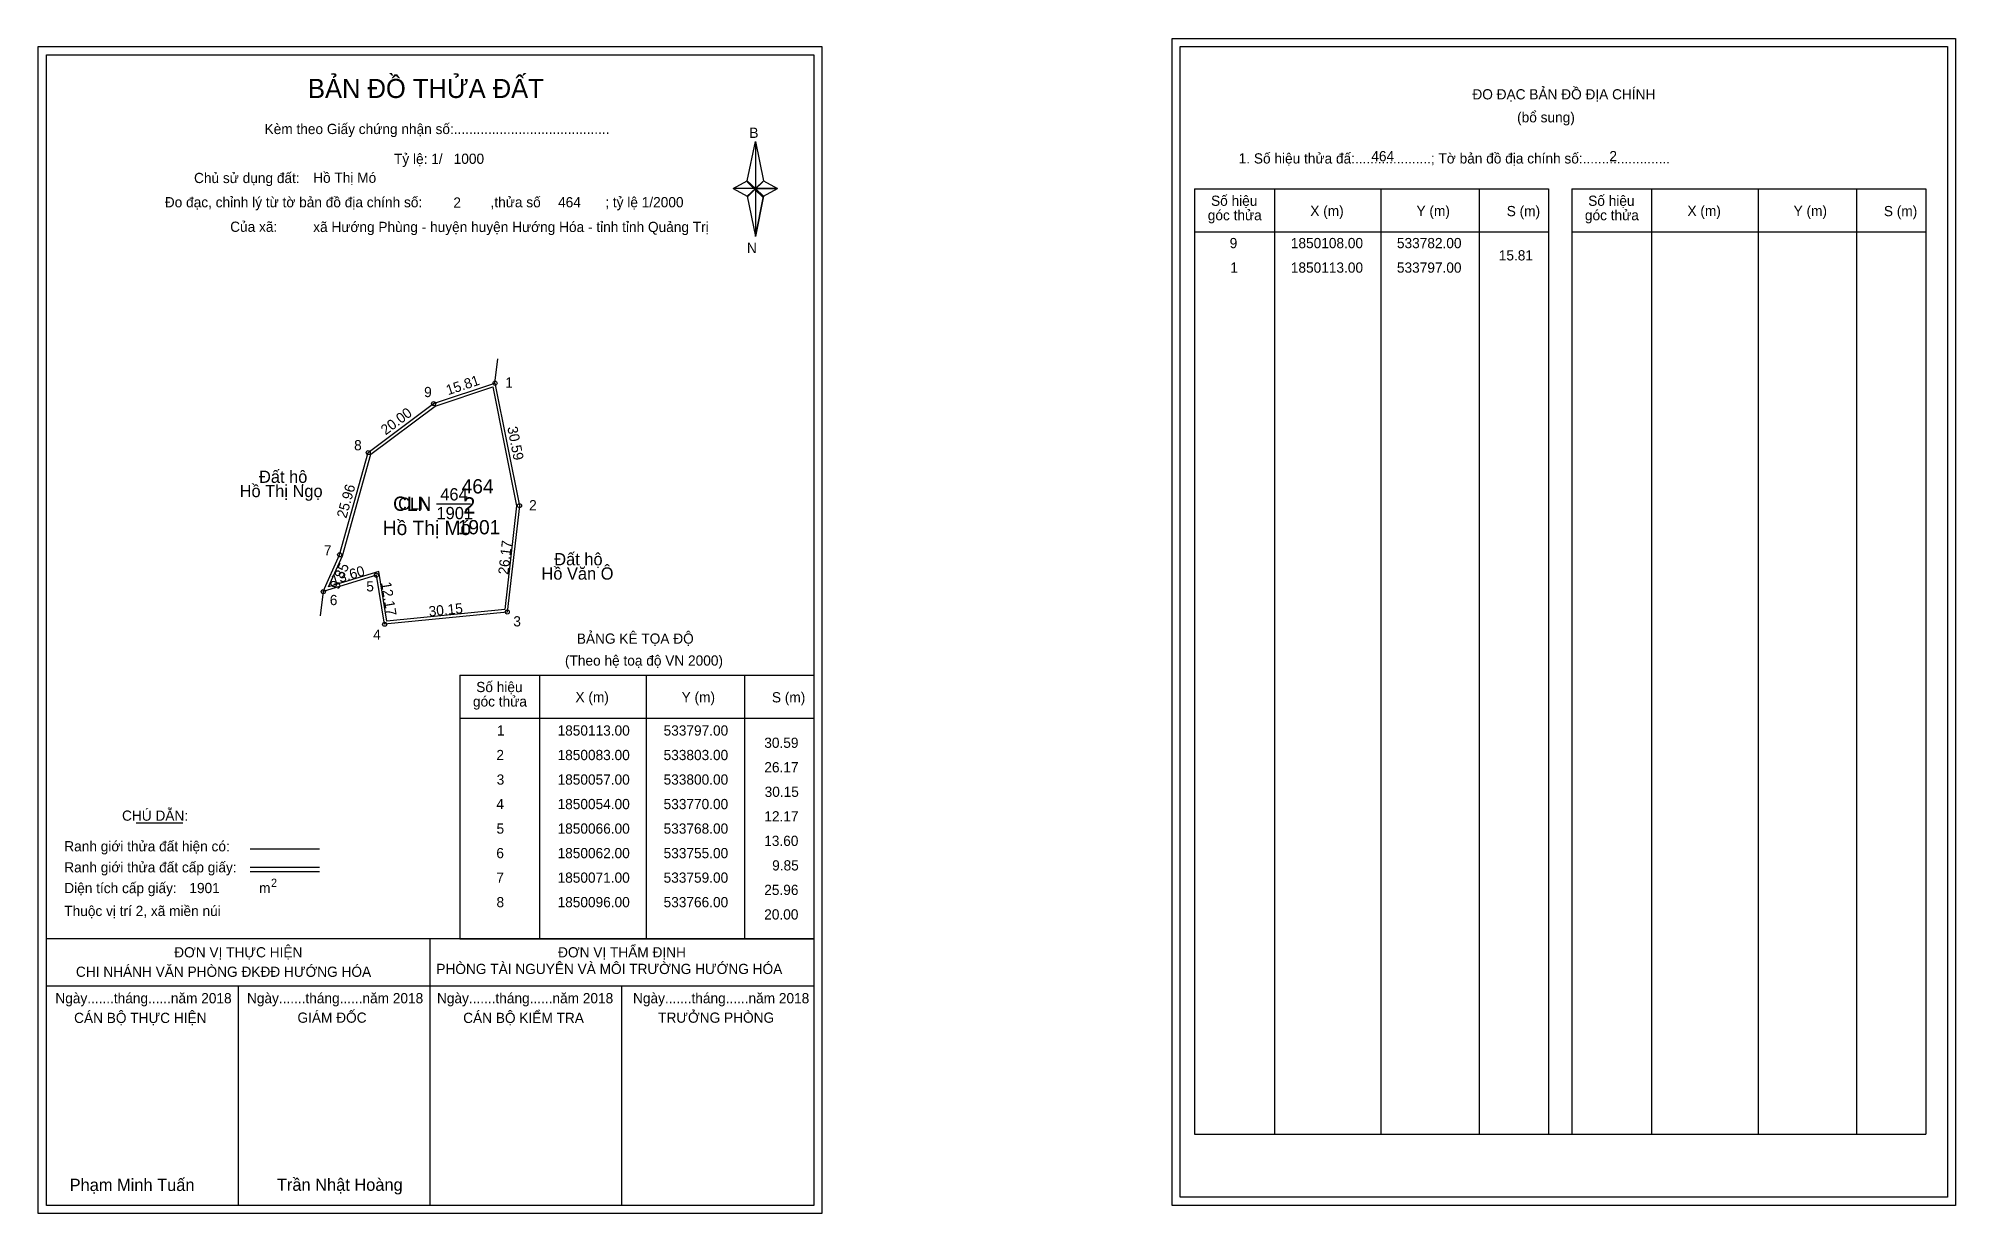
# Model space of a CAD drawing. Extents: x 533685 to 534154, y 1849910 to 1850197.
import ezdxf

# ---------------------------------------------------------------- set-up
doc = ezdxf.new("R2010")
doc.units = 0
for name, color, linetype in [('Level 1', 7, 'Continuous'), ('Level 10', 7, 'Continuous'), ('Level 11', 7, 'Continuous'), ('Level 13', 7, 'Continuous'), ('Level 2', 7, 'Continuous'), ('Level 27', 7, 'Continuous'), ('Level 3', 7, 'Continuous'), ('Level 36', 7, 'Continuous'), ('Level 4', 7, 'Continuous'), ('Level 49', 7, 'Continuous'), ('Level 5', 7, 'Continuous'), ('Level 53', 7, 'Continuous'), ('Level 55', 7, 'Continuous'), ('Level 6', 7, 'Continuous'), ('Level 63', 7, 'Continuous'), ('Level 7', 7, 'Continuous'), ('Level 9', 7, 'Continuous')]:
    doc.layers.add(name, color=color, linetype=linetype)

msp = doc.modelspace()

# ---------------------------------------------------------------- linework, layer by layer
at = {"layer": 'Level 1'}
for p, q in [((533687.3, 1850193.36), (533687.3, 1850193.36)), ((533964.62, 1850195.36), (533964.62, 1850195.36)), ((533858.72, 1850162.48), (533860.69, 1850172.12)), ((533860.69, 1850172.12), (533860.69, 1850160.6)), ((533860.69, 1850172.12), (533862.65, 1850162.48)), ((533855.27, 1850160.6), (533858.72, 1850162.48)), ((533858.72, 1850162.48), (533860.69, 1850160.6)), ((533860.54, 1850160.38), (533858.72, 1850162.26)), ((533860.69, 1850160.6), (533858.72, 1850158.76)), ((533860.54, 1850160.38), (533858.72, 1850158.54)), ((533858.72, 1850158.54), (533860.54, 1850160.38)), ((533862.51, 1850162.26), (533860.54, 1850160.38)), ((533860.54, 1850160.38), (533862.51, 1850162.26)), ((533862.51, 1850158.54), (533860.54, 1850160.38)), ((533862.65, 1850162.48), (533860.69, 1850160.6)), ((533860.69, 1850160.6), (533860.69, 1850148.9)), ((533860.69, 1850160.6), (533866.1, 1850160.6)), ((533860.69, 1850160.6), (533862.65, 1850158.76)), ((533862.65, 1850158.76), (533866.1, 1850160.6)), ((533968.15, 1850160.51), (534054.75, 1850160.51)), ((533987.74, 1849929.24), (533987.74, 1850160.51)), ((534013.81, 1849929.24), (534013.81, 1850160.51)), ((534037.79, 1850160.51), (534037.79, 1849929.24)), ((534054.75, 1850160.51), (534054.75, 1849929.24)), ((534060.41, 1850160.51), (534147.01, 1850160.51)), ((534080, 1849929.24), (534080, 1850160.51)), ((534106.07, 1849929.24), (534106.07, 1850160.51)), ((534130.04, 1850160.51), (534130.04, 1849929.24)), ((534147.01, 1850160.51), (534147.01, 1849929.24)), ((533858.72, 1850158.76), (533860.69, 1850148.9)), ((533862.65, 1850158.76), (533860.69, 1850148.9)), ((533968.15, 1850149.98), (534054.75, 1850149.98)), ((534060.41, 1850149.98), (534147.01, 1850149.98)), ((533788.39, 1850041.54), (533874.99, 1850041.54)), ((533807.98, 1849977.01), (533807.98, 1850041.54)), ((533834.05, 1849977.01), (533834.05, 1850041.54)), ((533858.02, 1850041.54), (533858.02, 1849977.01)), ((533788.39, 1850031.01), (533874.99, 1850031.01)), ((533709.21, 1850005.43), (533720.62, 1850005.43)), ((533737.08, 1849999.02), (533754.09, 1849999.02)), ((533737.08, 1849994.58), (533754.09, 1849994.58)), ((533737.08, 1849993.48), (533754.09, 1849993.48)), ((533794.12, 1849977.01), (533687.29, 1849977.01)), ((533874.99, 1849977.01), (533770.15, 1849977.01)), ((533781.14, 1849911.79), (533781.14, 1849977.01)), ((533788.39, 1849977.01), (533874.99, 1849977.01)), ((533874.99, 1849965.46), (533687.29, 1849965.46)), ((533734.22, 1849911.79), (533734.22, 1849965.46)), ((533828.07, 1849911.79), (533828.07, 1849965.46)), ((533968.15, 1849929.24), (534147.01, 1849929.24)), ((533874.99, 1849911.79), (533874.99, 1849911.79)), ((534152.32, 1849913.79), (534152.32, 1849913.79))]:
    msp.add_line(p, q, dxfattribs=at)
for points in [[(533858.72, 1850162.48), (533860.69, 1850172.12), (533860.69, 1850160.6)], [(533855.27, 1850160.6), (533858.72, 1850158.76), (533860.69, 1850160.6)], [(533860.69, 1850160.6), (533862.65, 1850162.48), (533866.1, 1850160.6)], [(533860.69, 1850160.6), (533860.69, 1850148.9), (533862.65, 1850158.76)]]:
    msp.add_lwpolyline(points, close=True, dxfattribs=at)
at = {"layer": 'Level 10'}
for points in [[(533768, 1850066), (533755, 1850062), (533759, 1850071), (533766, 1850096), (533782, 1850108), (533797, 1850113), (533803, 1850083), (533800, 1850057), (533770, 1850054)], [(533768.56, 1850066.9), (533756.26, 1850063.12), (533759.66, 1850070.76), (533766.61, 1850095.58), (533782.33, 1850107.37), (533796.47, 1850112.09), (533802.29, 1850082.97), (533799.37, 1850057.64), (533770.58, 1850054.76)]]:
    msp.add_lwpolyline(points, close=True, dxfattribs=at)
at = {"layer": 'Level 11'}
for centre in [(533797, 1850113), (533782, 1850108), (533766, 1850096), (533803, 1850083), (533759, 1850071), (533768, 1850066), (533768, 1850066), (533755, 1850062), (533800, 1850057), (533770, 1850054)]:
    msp.add_circle(centre, 0.5, dxfattribs=at)
at = {"layer": 'Level 27'}
for p, q in [((533797, 1850113), (533797.66, 1850118.96)), ((533755, 1850062), (533754.21, 1850056.05))]:
    msp.add_line(p, q, dxfattribs=at)
at = {"layer": 'Level 3'}
for p, q in [((533968.15, 1850160.51), (533968.15, 1849929.24)), ((534060.41, 1850160.51), (534060.41, 1849929.24)), ((533788.39, 1850041.54), (533788.39, 1849977.01))]:
    msp.add_line(p, q, dxfattribs=at)
at = {"layer": 'Level 63'}
for points in [[(533962.62, 1850197.36), (534154.32, 1850197.36), (534154.32, 1849911.79), (533962.62, 1849911.79)], [(533685.29, 1850195.36), (533876.99, 1850195.36), (533876.99, 1849909.79), (533685.29, 1849909.79)], [(533687.29, 1850193.36), (533874.99, 1850193.36), (533874.99, 1849911.79), (533687.29, 1849911.79)], [(533964.62, 1850195.36), (534152.32, 1850195.36), (534152.32, 1849913.79), (533964.62, 1849913.79)]]:
    msp.add_lwpolyline(points, close=True, dxfattribs=at)
at = {"layer": 'Level 9'}
msp.add_line((533782.7, 1850083.5), (533791.03, 1850083.5), dxfattribs=at)

# ---------------------------------------------------------------- texts
at = {"layer": 'Level 1'}
for s, height, p in [('BẢN ĐỒ THỬA ĐẤT', 4.6657, (533751.26, 1850182.77)), ('ĐO ĐẠC BẢN ĐỒ ĐỊA CHÍNH', 2.5, (534036.1, 1850182.42)), ('(bổ sung)', 2.5, (534047.04, 1850176.8)), ('Kèm theo Giấy chứng nhận số:.........................................', 2.5, (533740.64, 1850173.94)), ('B', 2.5, (533859.23, 1850173)), ('1. Số hiệu thửa đấ:....................; Tờ bản đồ địa chính số:.......................', 2.5, (533978.93, 1850166.74)), ('Chủ sử dụng đất:', 2.5, (533723.38, 1850161.95)), ('Đo đạc, chỉnh lý từ tờ bản đồ địa chính số:                  ,thửa số                 ; tỷ lệ 1/2000', 2.5, (533716.23, 1850156.02)), ('góc thửa', 2.5, (533971.37, 1850152.85)), ('Số hiệu', 2.5, (533972.17, 1850156.38)), ('X (m)', 2.5, (533996.45, 1850153.9)), ('Y (m)', 2.5, (534022.43, 1850153.9)), ('S (m)', 2.5, (534044.5, 1850153.85)), ('góc thửa', 2.5, (534063.63, 1850152.85)), ('Số hiệu', 2.5, (534064.43, 1850156.38)), ('X (m)', 2.5, (534088.71, 1850153.9)), ('Y (m)', 2.5, (534114.68, 1850153.9)), ('S (m)', 2.5, (534136.76, 1850153.85)), ('Của xã:', 2.5, (533732.22, 1850150.02)), ('N', 2.5, (533858.63, 1850144.83)), ('BẢNG KÊ TỌA ĐỘ', 2.5, (533817.02, 1850049.24)), ('(Theo hệ toạ độ VN 2000)', 2.5, (533814.12, 1850043.88)), ('Số hiệu', 2.5, (533792.41, 1850037.4)), ('góc thửa', 2.5, (533791.61, 1850033.87)), ('X (m)', 2.5, (533816.69, 1850034.93)), ('Y (m)', 2.5, (533842.66, 1850034.93)), ('S (m)', 2.5, (533864.74, 1850034.88)), ('CHÚ DẪN:', 2.5, (533705.77, 1850005.93)), ('Ranh giới thửa đất hiện có:', 2.5, (533691.64, 1849998.43)), ('Ranh giới thửa đất cấp giấy:', 2.5, (533691.64, 1849993.29)), ('Diện tích cấp giấy:', 2.5, (533691.64, 1849988.21)), ('2', 2, (533742.2, 1849989.74)), ('m', 2.5, (533739.3, 1849988.23)), ('Thuộc vị trí 2, xã miền núi', 2.5, (533691.64, 1849982.61)), ('ĐƠN VỊ THỰC HIỆN', 2.5, (533718.53, 1849972.49)), ('ĐƠN VỊ THẨM ĐỊNH', 2.5, (533812.43, 1849972.49)), ('CHI NHÁNH VĂN PHÒNG ĐKĐĐ HƯỚNG HÓA', 2.5, (533694.49, 1849967.73)), ('PHÒNG TÀI NGUYÊN VÀ MÔI TRƯỜNG HƯỚNG HÓA', 2.5, (533782.66, 1849968.42)), ('Ngày.......tháng......năm 2018', 2.5, (533689.46, 1849961.26)), ('Ngày.......tháng......năm 2018', 2.5, (533736.33, 1849961.26)), ('Ngày.......tháng......năm 2018', 2.5, (533782.81, 1849961.26)), ('Ngày.......tháng......năm 2018', 2.5, (533830.77, 1849961.26)), ('CÁN BỘ THỰC HIỆN', 2.5, (533694.04, 1849956.44)), ('GIÁM ĐỐC', 2.5, (533748.68, 1849956.5)), ('CÁN BỘ KIỂM TRA', 2.5, (533789.22, 1849956.44)), ('TRƯỞNG PHÒNG', 2.5, (533836.91, 1849956.5)), ('Phạm Minh Tuấn', 3, (533692.95, 1849915.33)), ('Trần Nhật Hoàng', 3, (533743.65, 1849915.38))]:
    msp.add_text(s, height=height, dxfattribs=at).set_placement(p)
at = {"layer": 'Level 11'}
msp.add_text('Tỷ lệ: 1/', height=2.5, dxfattribs=at).set_placement((533772.3, 1850166.63))
at = {"layer": 'Level 13'}
for s, p in [('CLN', (533773.31, 1850082)), ('464', (533783.62, 1850084.3)), ('1901', (533782.7, 1850079.7))]:
    msp.add_text(s, height=3, dxfattribs=at).set_placement(p)
at = {"layer": 'Level 2'}
msp.add_text('Hồ Thị Mó', height=3.5, dxfattribs=at).set_placement((533769.56, 1850075.83))
at = {"layer": 'Level 3'}
msp.add_text('CLN', height=3.5, dxfattribs=at).set_placement((533772.07, 1850081.75))
at = {"layer": 'Level 36'}
for s, p in [('Đất hộ', (533739.28, 1850088.6)), ('Hồ Thị Ngọ', (533734.54, 1850085.1)), ('Đất hộ', (533811.5, 1850068.42)), ('Hồ Văn Ô', (533808.37, 1850064.92))]:
    msp.add_text(s, height=3, dxfattribs=at).set_placement(p)
at = {"layer": 'Level 4'}
msp.add_text('464', height=3.5, dxfattribs=at).set_placement((533788.85, 1850086))
at = {"layer": 'Level 49'}
for s, rotation, p in [('15.81', 18.4349, (533785.52, 1850110.02)), ('20.00', 36.8699, (533770.25, 1850100.19)), ('30.59', 281.3099, (533799.99, 1850102.15)), ('25.96', 74.3578, (533760.63, 1850079.78)), ('26.17', 83.4181, (533800.24, 1850066.05)), ('9.85', 66.0375, (533758.75, 1850062.32)), ('13.60', 17.1027, (533757.36, 1850063.56)), ('12.17', 279.4623, (533769.12, 1850064.15)), ('30.15', 5.7106, (533780.91, 1850055.89))]:
    msp.add_text(s, height=2.5, rotation=rotation, dxfattribs=at).set_placement(p)
at = {"layer": 'Level 5'}
msp.add_text('1901', height=3.5, dxfattribs=at).set_placement((533787.89, 1850076))
at = {"layer": 'Level 53'}
for s, p in [('9', (533976.73, 1850146.02)), ('1850108.00', (533991.69, 1850146.02)), ('533782.00', (534017.64, 1850146.02)), ('1', (533976.87, 1850140.02)), ('1850113.00', (533991.69, 1850140.02)), ('533797.00', (534017.64, 1850140.02)), ('15.81', (534042.56, 1850143.02)), ('1', (533797.49, 1850026.76)), ('1850113.00', (533812.31, 1850026.76)), ('533797.00', (533838.25, 1850026.76)), ('30.59', (533862.88, 1850023.76)), ('2', (533797.34, 1850020.76)), ('1850083.00', (533812.31, 1850020.76)), ('533803.00', (533838.25, 1850020.76)), ('26.17', (533862.89, 1850017.76)), ('3', (533797.42, 1850014.76)), ('1850057.00', (533812.31, 1850014.76)), ('533800.00', (533838.25, 1850014.76)), ('30.15', (533862.97, 1850011.76)), ('4', (533797.33, 1850008.76)), ('1850054.00', (533812.31, 1850008.76)), ('533770.00', (533838.25, 1850008.76)), ('5', (533797.38, 1850002.76)), ('1850066.00', (533812.31, 1850002.76)), ('533768.00', (533838.25, 1850002.76)), ('12.17', (533862.89, 1850005.76)), ('13.60', (533862.86, 1849999.76)), ('6', (533797.33, 1849996.76)), ('1850062.00', (533812.31, 1849996.76)), ('533755.00', (533838.25, 1849996.76)), ('9.85', (533864.81, 1849993.76)), ('7', (533797.34, 1849990.76)), ('1850071.00', (533812.31, 1849990.76)), ('533759.00', (533838.25, 1849990.76)), ('8', (533797.37, 1849984.76)), ('1850096.00', (533812.31, 1849984.76)), ('533766.00', (533838.25, 1849984.76)), ('25.96', (533862.87, 1849987.76)), ('20.00', (533862.86, 1849981.76))]:
    msp.add_text(s, height=2.5, dxfattribs=at).set_placement(p)
at = {"layer": 'Level 55'}
for s, height, p in [('469', 0.11, (533796.88, 1850112.89)), ('469', 0.11, (533796.88, 1850112.89)), ('1', 0.4, (533796.89, 1850113)), ('0', 0.11, (533796.96, 1850112.89)), ('0', 0.11, (533796.96, 1850112.89)), ('9', 0.4, (533781.86, 1850108)), ('0', 0.11, (533781.96, 1850107.89)), ('0', 0.11, (533781.96, 1850107.89)), ('8', 0.4, (533765.87, 1850096)), ('0', 0.11, (533765.96, 1850095.89)), ('0', 0.11, (533765.96, 1850095.89)), ('469', 0.11, (533802.88, 1850082.89)), ('469', 0.11, (533802.88, 1850082.89)), ('2', 0.4, (533802.86, 1850083)), ('7', 0.4, (533758.87, 1850071)), ('0', 0.11, (533758.96, 1850070.89)), ('0', 0.11, (533758.96, 1850070.89)), ('469', 0.11, (533767.88, 1850065.89)), ('469', 0.11, (533767.88, 1850065.89)), ('5', 0.4, (533767.87, 1850066)), ('469', 0.11, (533754.88, 1850061.89)), ('469', 0.11, (533754.88, 1850061.89)), ('6', 0.4, (533754.86, 1850062)), ('0', 0.11, (533754.96, 1850061.89)), ('0', 0.11, (533754.96, 1850061.89)), ('469', 0.11, (533799.88, 1850056.89)), ('469', 0.11, (533799.88, 1850056.89)), ('3', 0.4, (533799.88, 1850057)), ('4', 0.4, (533769.86, 1850054)), ('469', 0.11, (533769.88, 1850053.89)), ('469', 0.11, (533769.88, 1850053.89))]:
    msp.add_text(s, height=height, dxfattribs=at).set_placement(p)
at = {"layer": 'Level 6'}
for s, p in [('1000', (533786.9, 1850166.65)), ('464', (534011.38, 1850167.28)), ('2', (534069.62, 1850167.3)), ('Hồ Thị Mó', (533752.52, 1850162.01)), ('2', (533786.82, 1850155.93)), ('464', (533812.44, 1850156.01)), ('xã Hướng Phùng - huyện huyện Hướng Hóa - tỉnh tỉnh Quảng Trị', (533752.53, 1850149.97)), ('1901', (533722.24, 1849988.22))]:
    msp.add_text(s, height=2.5, dxfattribs=at).set_placement(p)
at = {"layer": 'Level 7'}
msp.add_text('2', height=4, dxfattribs=at).set_placement((533789.23, 1850081.08))
at = {"layer": 'Level 9'}
for s, p in [('1', (533799.5, 1850111.89)), ('9', (533779.67, 1850109.58)), ('8', (533762.54, 1850096.56)), ('2', (533805.35, 1850081.88)), ('7', (533755.15, 1850070.83)), ('6', (533756.59, 1850058.68)), ('5', (533765.52, 1850062.03)), ('4', (533767.2, 1850050.21)), ('3', (533801.48, 1850053.47))]:
    msp.add_text(s, height=2.5, dxfattribs=at).set_placement(p)

doc.saveas('drawing.dxf')
